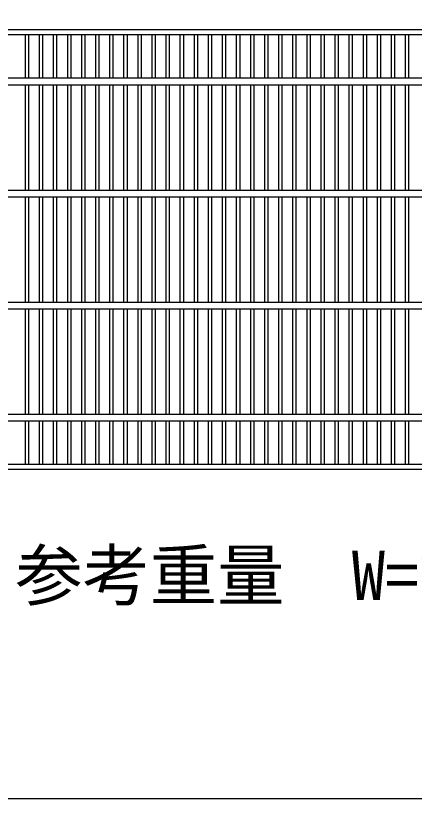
# Model space of a CAD drawing. Units: millimetres, scale not verified. Extents: x -16800 to 16800, y -5940 to 5940.
# Drawn here: x -2964 to -2609, y 1258 to 1957 of the extents above; entities that cross this region are included whole.
import ezdxf
from ezdxf.enums import TextEntityAlignment as Align

# ---------------------------------------------------------------- set-up
doc = ezdxf.new("R2010")
doc.units = ezdxf.units.MM
doc.header["$LTSCALE"] = 20
for name, color, linetype, lineweight in [('0-0_DIM', 7, 'Continuous', 25), ('0-2_HATCH', 6, 'Continuous', 25), ('0-6_TXT', 7, 'Continuous', 25)]:
    doc.layers.add(name, color=color, linetype=linetype, lineweight=lineweight)
doc.styles.add('ＭＳ ゴシック', font='')
doc.styles.get('ＭＳ ゴシック').set_extended_font_data('MS Gothic')

msp = doc.modelspace()

# ---------------------------------------------------------------- linework, layer by layer
at = {"layer": '0-2_HATCH'}
for p, q in [((-2274.54, 1943.92), (-3269.54, 1943.92)), ((-2274.54, 1939.42), (-3269.54, 1939.42)), ((-2955.54, 1900.92), (-2955.54, 1939.42)), ((-2952.54, 1900.92), (-2952.54, 1939.42)), ((-2942.98, 1900.92), (-2942.98, 1939.42)), ((-2939.98, 1900.92), (-2939.98, 1939.42)), ((-2930.42, 1900.92), (-2930.42, 1939.42)), ((-2927.42, 1900.92), (-2927.42, 1939.42)), ((-2917.86, 1900.92), (-2917.86, 1939.42)), ((-2914.86, 1900.92), (-2914.86, 1939.42)), ((-2905.3, 1900.92), (-2905.3, 1939.42)), ((-2902.3, 1900.92), (-2902.3, 1939.42)), ((-2892.74, 1900.92), (-2892.74, 1939.42)), ((-2889.74, 1900.92), (-2889.74, 1939.42)), ((-2880.18, 1900.92), (-2880.18, 1939.42)), ((-2877.18, 1900.92), (-2877.18, 1939.42)), ((-2867.62, 1900.92), (-2867.62, 1939.42)), ((-2864.62, 1900.92), (-2864.62, 1939.42)), ((-2855.06, 1900.92), (-2855.06, 1939.42)), ((-2852.06, 1900.92), (-2852.06, 1939.42)), ((-2842.5, 1900.92), (-2842.5, 1939.42)), ((-2839.5, 1900.92), (-2839.5, 1939.42)), ((-2829.94, 1900.92), (-2829.94, 1939.42)), ((-2826.94, 1900.92), (-2826.94, 1939.42)), ((-2817.38, 1900.92), (-2817.38, 1939.42)), ((-2814.38, 1900.92), (-2814.38, 1939.42)), ((-2804.82, 1900.92), (-2804.82, 1939.42)), ((-2801.82, 1900.92), (-2801.82, 1939.42)), ((-2792.26, 1900.92), (-2792.26, 1939.42)), ((-2789.26, 1900.92), (-2789.26, 1939.42)), ((-2779.7, 1900.92), (-2779.7, 1939.42)), ((-2776.7, 1900.92), (-2776.7, 1939.42)), ((-2767.14, 1900.92), (-2767.14, 1939.42)), ((-2764.14, 1900.92), (-2764.14, 1939.42)), ((-2754.58, 1900.92), (-2754.58, 1939.42)), ((-2751.58, 1900.92), (-2751.58, 1939.42)), ((-2742.02, 1900.92), (-2742.02, 1939.42)), ((-2739.02, 1900.92), (-2739.02, 1939.42)), ((-2729.46, 1900.92), (-2729.46, 1939.42)), ((-2726.46, 1900.92), (-2726.46, 1939.42)), ((-2716.9, 1900.92), (-2716.9, 1939.42)), ((-2713.9, 1900.92), (-2713.9, 1939.42)), ((-2704.34, 1900.92), (-2704.34, 1939.42)), ((-2701.34, 1900.92), (-2701.34, 1939.42)), ((-2691.78, 1900.92), (-2691.78, 1939.42)), ((-2688.78, 1900.92), (-2688.78, 1939.42)), ((-2679.22, 1900.92), (-2679.22, 1939.42)), ((-2676.22, 1900.92), (-2676.22, 1939.42)), ((-2666.66, 1900.92), (-2666.66, 1939.42)), ((-2663.66, 1900.92), (-2663.66, 1939.42)), ((-2654.1, 1900.92), (-2654.1, 1939.42)), ((-2651.1, 1900.92), (-2651.1, 1939.42)), ((-2641.54, 1900.92), (-2641.54, 1939.42)), ((-2638.54, 1900.92), (-2638.54, 1939.42)), ((-2628.98, 1900.92), (-2628.98, 1939.42)), ((-2625.98, 1900.92), (-2625.98, 1939.42)), ((-2616.42, 1900.92), (-2616.42, 1939.42)), ((-2613.42, 1900.92), (-2613.42, 1939.42)), ((-3269.54, 1900.92), (-2274.54, 1900.92)), ((-3269.54, 1894.92), (-2274.54, 1894.92)), ((-2955.54, 1800.92), (-2955.54, 1894.92)), ((-2952.54, 1800.92), (-2952.54, 1894.92)), ((-2942.98, 1800.92), (-2942.98, 1894.92)), ((-2939.98, 1800.92), (-2939.98, 1894.92)), ((-2930.42, 1800.92), (-2930.42, 1894.92)), ((-2927.42, 1800.92), (-2927.42, 1894.92)), ((-2917.86, 1800.92), (-2917.86, 1894.92)), ((-2914.86, 1800.92), (-2914.86, 1894.92)), ((-2905.3, 1800.92), (-2905.3, 1894.92)), ((-2902.3, 1800.92), (-2902.3, 1894.92)), ((-2892.74, 1800.92), (-2892.74, 1894.92)), ((-2889.74, 1800.92), (-2889.74, 1894.92)), ((-2880.18, 1800.92), (-2880.18, 1894.92)), ((-2877.18, 1800.92), (-2877.18, 1894.92)), ((-2867.62, 1800.92), (-2867.62, 1894.92)), ((-2864.62, 1800.92), (-2864.62, 1894.92)), ((-2855.06, 1800.92), (-2855.06, 1894.92)), ((-2852.06, 1800.92), (-2852.06, 1894.92)), ((-2842.5, 1800.92), (-2842.5, 1894.92)), ((-2839.5, 1800.92), (-2839.5, 1894.92)), ((-2829.94, 1800.92), (-2829.94, 1894.92)), ((-2826.94, 1800.92), (-2826.94, 1894.92)), ((-2817.38, 1800.92), (-2817.38, 1894.92)), ((-2814.38, 1800.92), (-2814.38, 1894.92)), ((-2804.82, 1800.92), (-2804.82, 1894.92)), ((-2801.82, 1800.92), (-2801.82, 1894.92)), ((-2792.26, 1800.92), (-2792.26, 1894.92)), ((-2789.26, 1800.92), (-2789.26, 1894.92)), ((-2779.7, 1800.92), (-2779.7, 1894.92)), ((-2776.7, 1800.92), (-2776.7, 1894.92)), ((-2767.14, 1800.92), (-2767.14, 1894.92)), ((-2764.14, 1800.92), (-2764.14, 1894.92)), ((-2754.58, 1800.92), (-2754.58, 1894.92)), ((-2751.58, 1800.92), (-2751.58, 1894.92)), ((-2742.02, 1800.92), (-2742.02, 1894.92)), ((-2739.02, 1800.92), (-2739.02, 1894.92)), ((-2729.46, 1800.92), (-2729.46, 1894.92)), ((-2726.46, 1800.92), (-2726.46, 1894.92)), ((-2716.9, 1800.92), (-2716.9, 1894.92)), ((-2713.9, 1800.92), (-2713.9, 1894.92)), ((-2704.34, 1800.92), (-2704.34, 1894.92)), ((-2701.34, 1800.92), (-2701.34, 1894.92)), ((-2691.78, 1800.92), (-2691.78, 1894.92)), ((-2688.78, 1800.92), (-2688.78, 1894.92)), ((-2679.22, 1800.92), (-2679.22, 1894.92)), ((-2676.22, 1800.92), (-2676.22, 1894.92)), ((-2666.66, 1800.92), (-2666.66, 1894.92)), ((-2663.66, 1800.92), (-2663.66, 1894.92)), ((-2654.1, 1800.92), (-2654.1, 1894.92)), ((-2651.1, 1800.92), (-2651.1, 1894.92)), ((-2641.54, 1800.92), (-2641.54, 1894.92)), ((-2638.54, 1800.92), (-2638.54, 1894.92)), ((-2628.98, 1800.92), (-2628.98, 1894.92)), ((-2625.98, 1800.92), (-2625.98, 1894.92)), ((-2616.42, 1800.92), (-2616.42, 1894.92)), ((-2613.42, 1800.92), (-2613.42, 1894.92)), ((-3269.54, 1800.92), (-2274.54, 1800.92)), ((-3269.54, 1794.92), (-2274.54, 1794.92)), ((-2955.54, 1700.92), (-2955.54, 1794.92)), ((-2952.54, 1700.92), (-2952.54, 1794.92)), ((-2942.98, 1700.92), (-2942.98, 1794.92)), ((-2939.98, 1700.92), (-2939.98, 1794.92)), ((-2930.42, 1700.92), (-2930.42, 1794.92)), ((-2927.42, 1700.92), (-2927.42, 1794.92)), ((-2917.86, 1700.92), (-2917.86, 1794.92)), ((-2914.86, 1700.92), (-2914.86, 1794.92)), ((-2905.3, 1700.92), (-2905.3, 1794.92)), ((-2902.3, 1700.92), (-2902.3, 1794.92)), ((-2892.74, 1700.92), (-2892.74, 1794.92)), ((-2889.74, 1700.92), (-2889.74, 1794.92)), ((-2880.18, 1700.92), (-2880.18, 1794.92)), ((-2877.18, 1700.92), (-2877.18, 1794.92)), ((-2867.62, 1700.92), (-2867.62, 1794.92)), ((-2864.62, 1700.92), (-2864.62, 1794.92)), ((-2855.06, 1700.92), (-2855.06, 1794.92)), ((-2852.06, 1700.92), (-2852.06, 1794.92)), ((-2842.5, 1700.92), (-2842.5, 1794.92)), ((-2839.5, 1700.92), (-2839.5, 1794.92)), ((-2829.94, 1700.92), (-2829.94, 1794.92)), ((-2826.94, 1700.92), (-2826.94, 1794.92)), ((-2817.38, 1700.92), (-2817.38, 1794.92)), ((-2814.38, 1700.92), (-2814.38, 1794.92)), ((-2804.82, 1700.92), (-2804.82, 1794.92)), ((-2801.82, 1700.92), (-2801.82, 1794.92)), ((-2792.26, 1700.92), (-2792.26, 1794.92)), ((-2789.26, 1700.92), (-2789.26, 1794.92)), ((-2779.7, 1700.92), (-2779.7, 1794.92)), ((-2776.7, 1700.92), (-2776.7, 1794.92)), ((-2767.14, 1700.92), (-2767.14, 1794.92)), ((-2764.14, 1700.92), (-2764.14, 1794.92)), ((-2754.58, 1700.92), (-2754.58, 1794.92)), ((-2751.58, 1700.92), (-2751.58, 1794.92)), ((-2742.02, 1700.92), (-2742.02, 1794.92)), ((-2739.02, 1700.92), (-2739.02, 1794.92)), ((-2729.46, 1700.92), (-2729.46, 1794.92)), ((-2726.46, 1700.92), (-2726.46, 1794.92)), ((-2716.9, 1700.92), (-2716.9, 1794.92)), ((-2713.9, 1700.92), (-2713.9, 1794.92)), ((-2704.34, 1700.92), (-2704.34, 1794.92)), ((-2701.34, 1700.92), (-2701.34, 1794.92)), ((-2691.78, 1700.92), (-2691.78, 1794.92)), ((-2688.78, 1700.92), (-2688.78, 1794.92)), ((-2679.22, 1700.92), (-2679.22, 1794.92)), ((-2676.22, 1700.92), (-2676.22, 1794.92)), ((-2666.66, 1700.92), (-2666.66, 1794.92)), ((-2663.66, 1700.92), (-2663.66, 1794.92)), ((-2654.1, 1700.92), (-2654.1, 1794.92)), ((-2651.1, 1700.92), (-2651.1, 1794.92)), ((-2641.54, 1700.92), (-2641.54, 1794.92)), ((-2638.54, 1700.92), (-2638.54, 1794.92)), ((-2628.98, 1700.92), (-2628.98, 1794.92)), ((-2625.98, 1700.92), (-2625.98, 1794.92)), ((-2616.42, 1700.92), (-2616.42, 1794.92)), ((-2613.42, 1700.92), (-2613.42, 1794.92)), ((-3269.54, 1700.92), (-2274.54, 1700.92)), ((-3269.54, 1694.92), (-2274.54, 1694.92)), ((-2955.54, 1600.92), (-2955.54, 1694.92)), ((-2952.54, 1600.92), (-2952.54, 1694.92)), ((-2942.98, 1600.92), (-2942.98, 1694.92)), ((-2939.98, 1600.92), (-2939.98, 1694.92)), ((-2930.42, 1600.92), (-2930.42, 1694.92)), ((-2927.42, 1600.92), (-2927.42, 1694.92)), ((-2917.86, 1600.92), (-2917.86, 1694.92)), ((-2914.86, 1600.92), (-2914.86, 1694.92)), ((-2905.3, 1600.92), (-2905.3, 1694.92)), ((-2902.3, 1600.92), (-2902.3, 1694.92)), ((-2892.74, 1600.92), (-2892.74, 1694.92)), ((-2889.74, 1600.92), (-2889.74, 1694.92)), ((-2880.18, 1600.92), (-2880.18, 1694.92)), ((-2877.18, 1600.92), (-2877.18, 1694.92)), ((-2867.62, 1600.92), (-2867.62, 1694.92)), ((-2864.62, 1600.92), (-2864.62, 1694.92)), ((-2855.06, 1600.92), (-2855.06, 1694.92)), ((-2852.06, 1600.92), (-2852.06, 1694.92)), ((-2842.5, 1600.92), (-2842.5, 1694.92)), ((-2839.5, 1600.92), (-2839.5, 1694.92)), ((-2829.94, 1600.92), (-2829.94, 1694.92)), ((-2826.94, 1600.92), (-2826.94, 1694.92)), ((-2817.38, 1600.92), (-2817.38, 1694.92)), ((-2814.38, 1600.92), (-2814.38, 1694.92)), ((-2804.82, 1600.92), (-2804.82, 1694.92)), ((-2801.82, 1600.92), (-2801.82, 1694.92)), ((-2792.26, 1600.92), (-2792.26, 1694.92)), ((-2789.26, 1600.92), (-2789.26, 1694.92)), ((-2779.7, 1600.92), (-2779.7, 1694.92)), ((-2776.7, 1600.92), (-2776.7, 1694.92)), ((-2767.14, 1600.92), (-2767.14, 1694.92)), ((-2764.14, 1600.92), (-2764.14, 1694.92)), ((-2754.58, 1600.92), (-2754.58, 1694.92)), ((-2751.58, 1600.92), (-2751.58, 1694.92)), ((-2742.02, 1600.92), (-2742.02, 1694.92)), ((-2739.02, 1600.92), (-2739.02, 1694.92)), ((-2729.46, 1600.92), (-2729.46, 1694.92)), ((-2726.46, 1600.92), (-2726.46, 1694.92)), ((-2716.9, 1600.92), (-2716.9, 1694.92)), ((-2713.9, 1600.92), (-2713.9, 1694.92)), ((-2704.34, 1600.92), (-2704.34, 1694.92)), ((-2701.34, 1600.92), (-2701.34, 1694.92)), ((-2691.78, 1600.92), (-2691.78, 1694.92)), ((-2688.78, 1600.92), (-2688.78, 1694.92)), ((-2679.22, 1600.92), (-2679.22, 1694.92)), ((-2676.22, 1600.92), (-2676.22, 1694.92)), ((-2666.66, 1600.92), (-2666.66, 1694.92)), ((-2663.66, 1600.92), (-2663.66, 1694.92)), ((-2654.1, 1600.92), (-2654.1, 1694.92)), ((-2651.1, 1600.92), (-2651.1, 1694.92)), ((-2641.54, 1600.92), (-2641.54, 1694.92)), ((-2638.54, 1600.92), (-2638.54, 1694.92)), ((-2628.98, 1600.92), (-2628.98, 1694.92)), ((-2625.98, 1600.92), (-2625.98, 1694.92)), ((-2616.42, 1600.92), (-2616.42, 1694.92)), ((-2613.42, 1600.92), (-2613.42, 1694.92)), ((-3269.54, 1600.92), (-2274.54, 1600.92)), ((-3269.54, 1594.92), (-2274.54, 1594.92)), ((-2955.54, 1556.42), (-2955.54, 1594.92)), ((-2952.54, 1556.42), (-2952.54, 1594.92)), ((-2942.98, 1556.42), (-2942.98, 1594.92)), ((-2939.98, 1556.42), (-2939.98, 1594.92)), ((-2930.42, 1556.42), (-2930.42, 1594.92)), ((-2927.42, 1556.42), (-2927.42, 1594.92)), ((-2917.86, 1556.42), (-2917.86, 1594.92)), ((-2914.86, 1556.42), (-2914.86, 1594.92)), ((-2905.3, 1556.42), (-2905.3, 1594.92)), ((-2902.3, 1556.42), (-2902.3, 1594.92)), ((-2892.74, 1556.42), (-2892.74, 1594.92)), ((-2889.74, 1556.42), (-2889.74, 1594.92)), ((-2880.18, 1556.42), (-2880.18, 1594.92)), ((-2877.18, 1556.42), (-2877.18, 1594.92)), ((-2867.62, 1556.42), (-2867.62, 1594.92)), ((-2864.62, 1556.42), (-2864.62, 1594.92)), ((-2855.06, 1556.42), (-2855.06, 1594.92)), ((-2852.06, 1556.42), (-2852.06, 1594.92)), ((-2842.5, 1556.42), (-2842.5, 1594.92)), ((-2839.5, 1556.42), (-2839.5, 1594.92)), ((-2829.94, 1556.42), (-2829.94, 1594.92)), ((-2826.94, 1556.42), (-2826.94, 1594.92)), ((-2817.38, 1556.42), (-2817.38, 1594.92)), ((-2814.38, 1556.42), (-2814.38, 1594.92)), ((-2804.82, 1556.42), (-2804.82, 1594.92)), ((-2801.82, 1556.42), (-2801.82, 1594.92)), ((-2792.26, 1556.42), (-2792.26, 1594.92)), ((-2789.26, 1556.42), (-2789.26, 1594.92)), ((-2779.7, 1556.42), (-2779.7, 1594.92)), ((-2776.7, 1556.42), (-2776.7, 1594.92)), ((-2767.14, 1556.42), (-2767.14, 1594.92)), ((-2764.14, 1556.42), (-2764.14, 1594.92)), ((-2754.58, 1556.42), (-2754.58, 1594.92)), ((-2751.58, 1556.42), (-2751.58, 1594.92)), ((-2742.02, 1556.42), (-2742.02, 1594.92)), ((-2739.02, 1556.42), (-2739.02, 1594.92)), ((-2729.46, 1556.42), (-2729.46, 1594.92)), ((-2726.46, 1556.42), (-2726.46, 1594.92)), ((-2716.9, 1556.42), (-2716.9, 1594.92)), ((-2713.9, 1556.42), (-2713.9, 1594.92)), ((-2704.34, 1556.42), (-2704.34, 1594.92)), ((-2701.34, 1556.42), (-2701.34, 1594.92)), ((-2691.78, 1556.42), (-2691.78, 1594.92)), ((-2688.78, 1556.42), (-2688.78, 1594.92)), ((-2679.22, 1556.42), (-2679.22, 1594.92)), ((-2676.22, 1556.42), (-2676.22, 1594.92)), ((-2666.66, 1556.42), (-2666.66, 1594.92)), ((-2663.66, 1556.42), (-2663.66, 1594.92)), ((-2654.1, 1556.42), (-2654.1, 1594.92)), ((-2651.1, 1556.42), (-2651.1, 1594.92)), ((-2641.54, 1556.42), (-2641.54, 1594.92)), ((-2638.54, 1556.42), (-2638.54, 1594.92)), ((-2628.98, 1556.42), (-2628.98, 1594.92)), ((-2625.98, 1556.42), (-2625.98, 1594.92)), ((-2616.42, 1556.42), (-2616.42, 1594.92)), ((-2613.42, 1556.42), (-2613.42, 1594.92)), ((-3269.54, 1556.42), (-2274.54, 1556.42)), ((-3269.54, 1551.92), (-2274.54, 1551.92))]:
    msp.add_line(p, q, dxfattribs=at)
at = {"layer": '0-6_TXT'}
msp.add_lwpolyline([(-3954.13, 1258.14), (-1454.13, 1258.14), (-1454.13, 3708.14), (-3954.13, 3708.14)], close=True, dxfattribs=at)

# ---------------------------------------------------------------- texts
at = {"layer": '0-0_DIM', "style": 'ＭＳ ゴシック'}
msp.add_text('参考重量\u3000W=25.1kg', height=43.99, dxfattribs=at).set_placement((-2964.55, 1421.99), align=Align.BOTTOM_LEFT)

doc.saveas('drawing.dxf')
